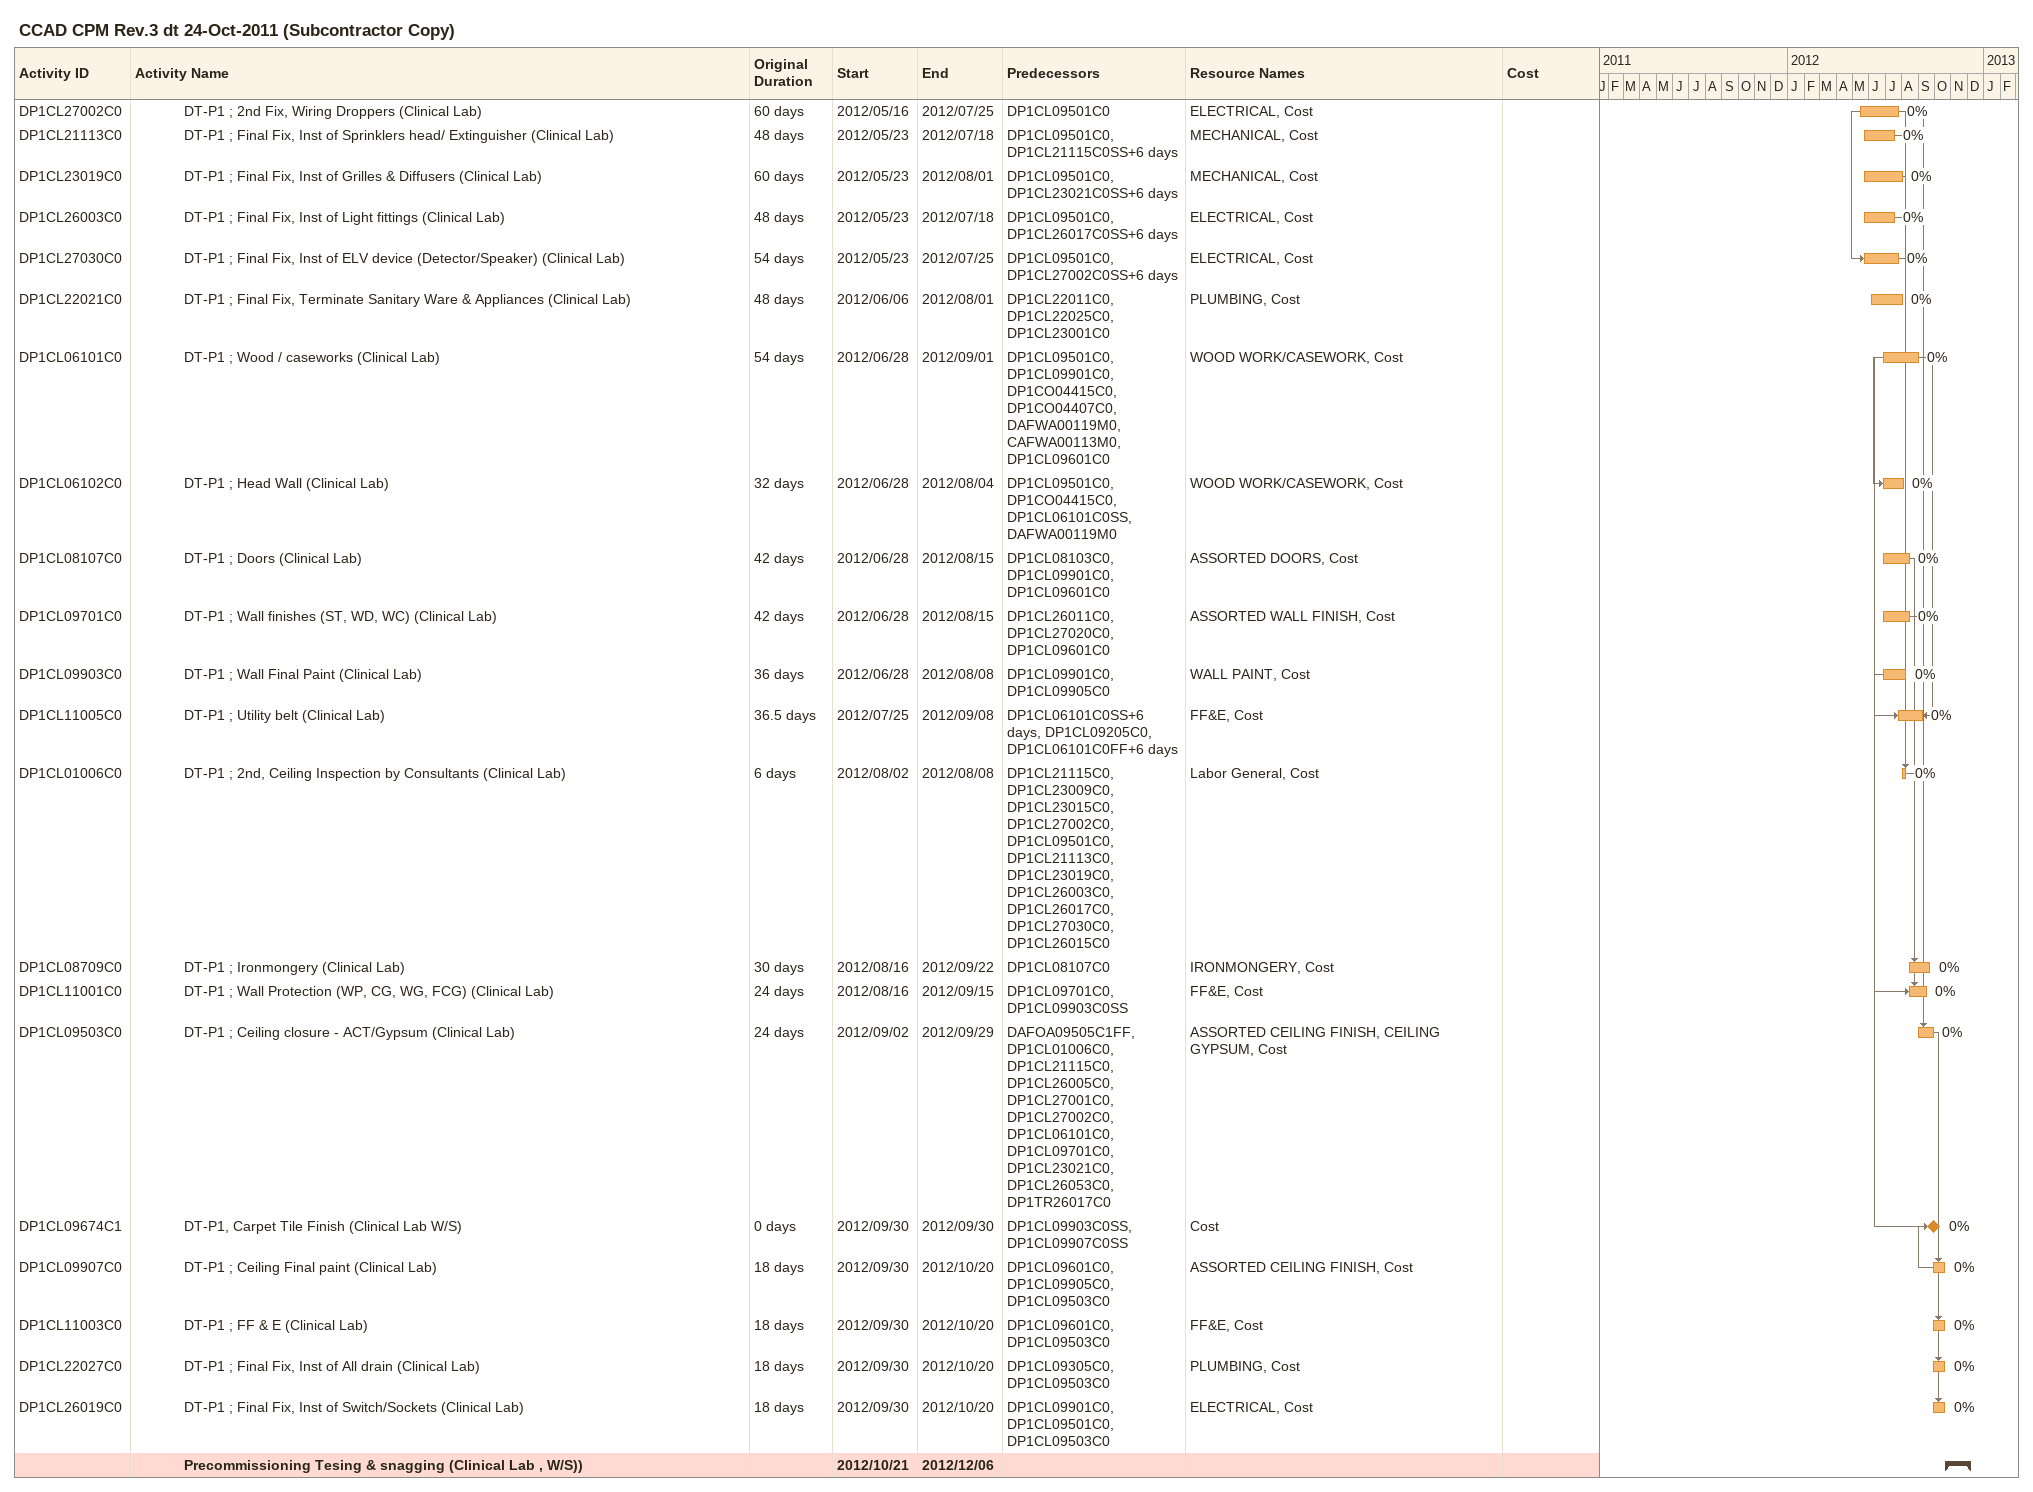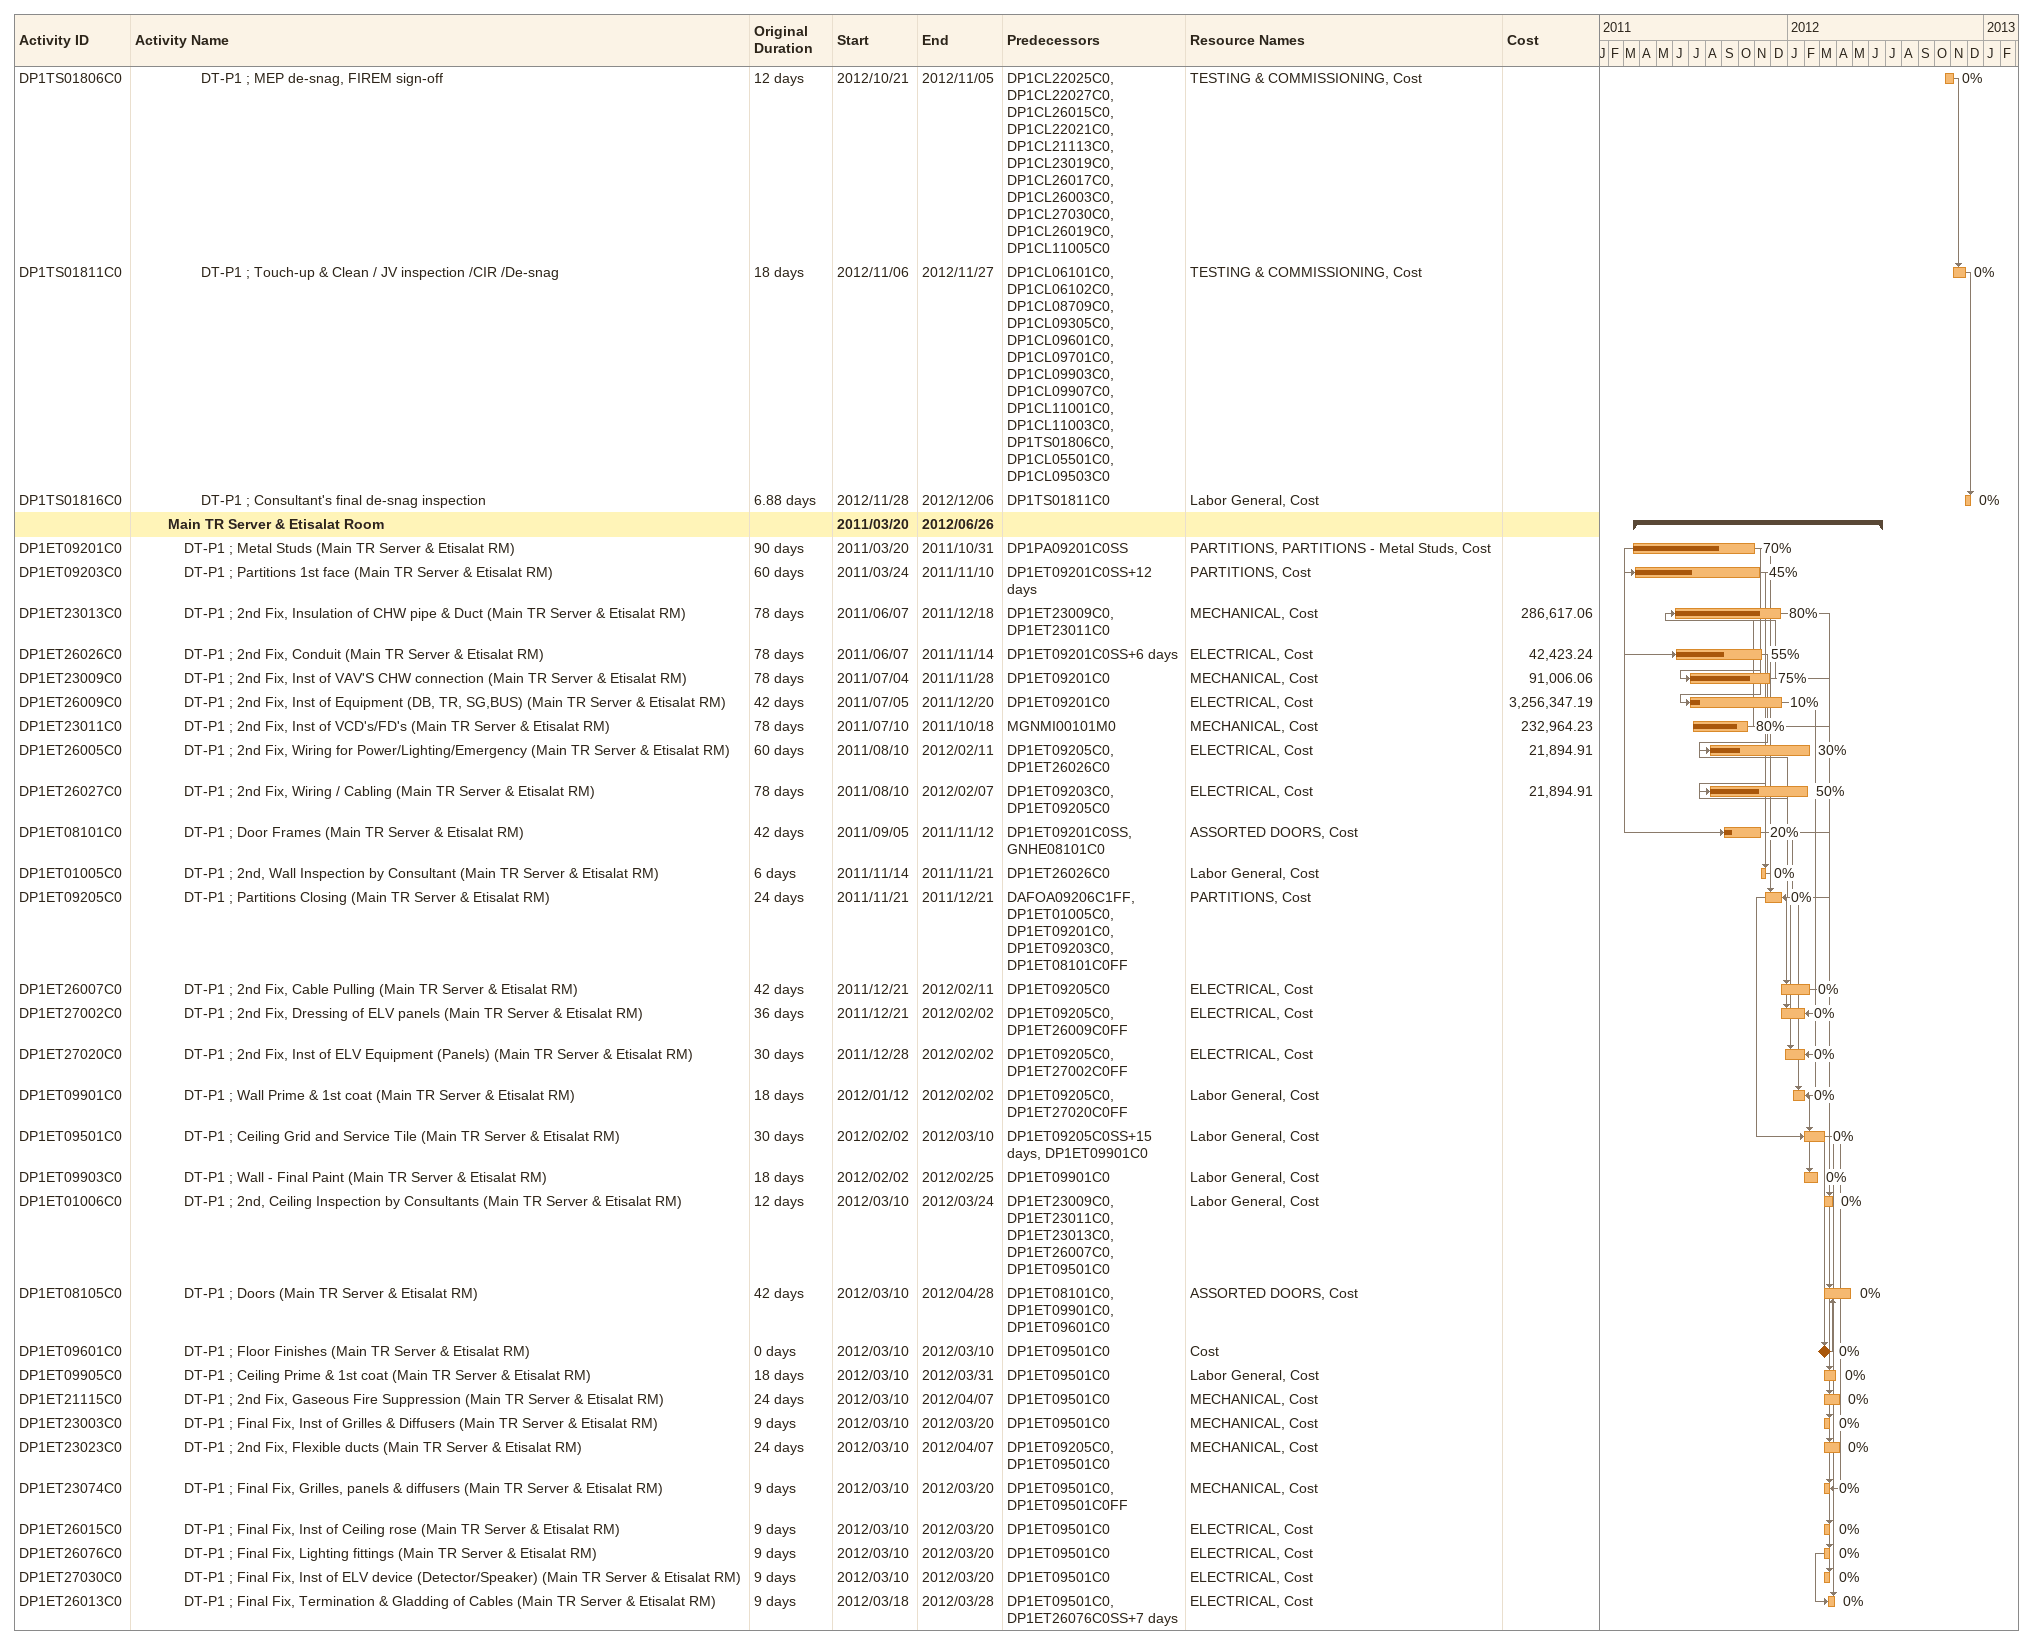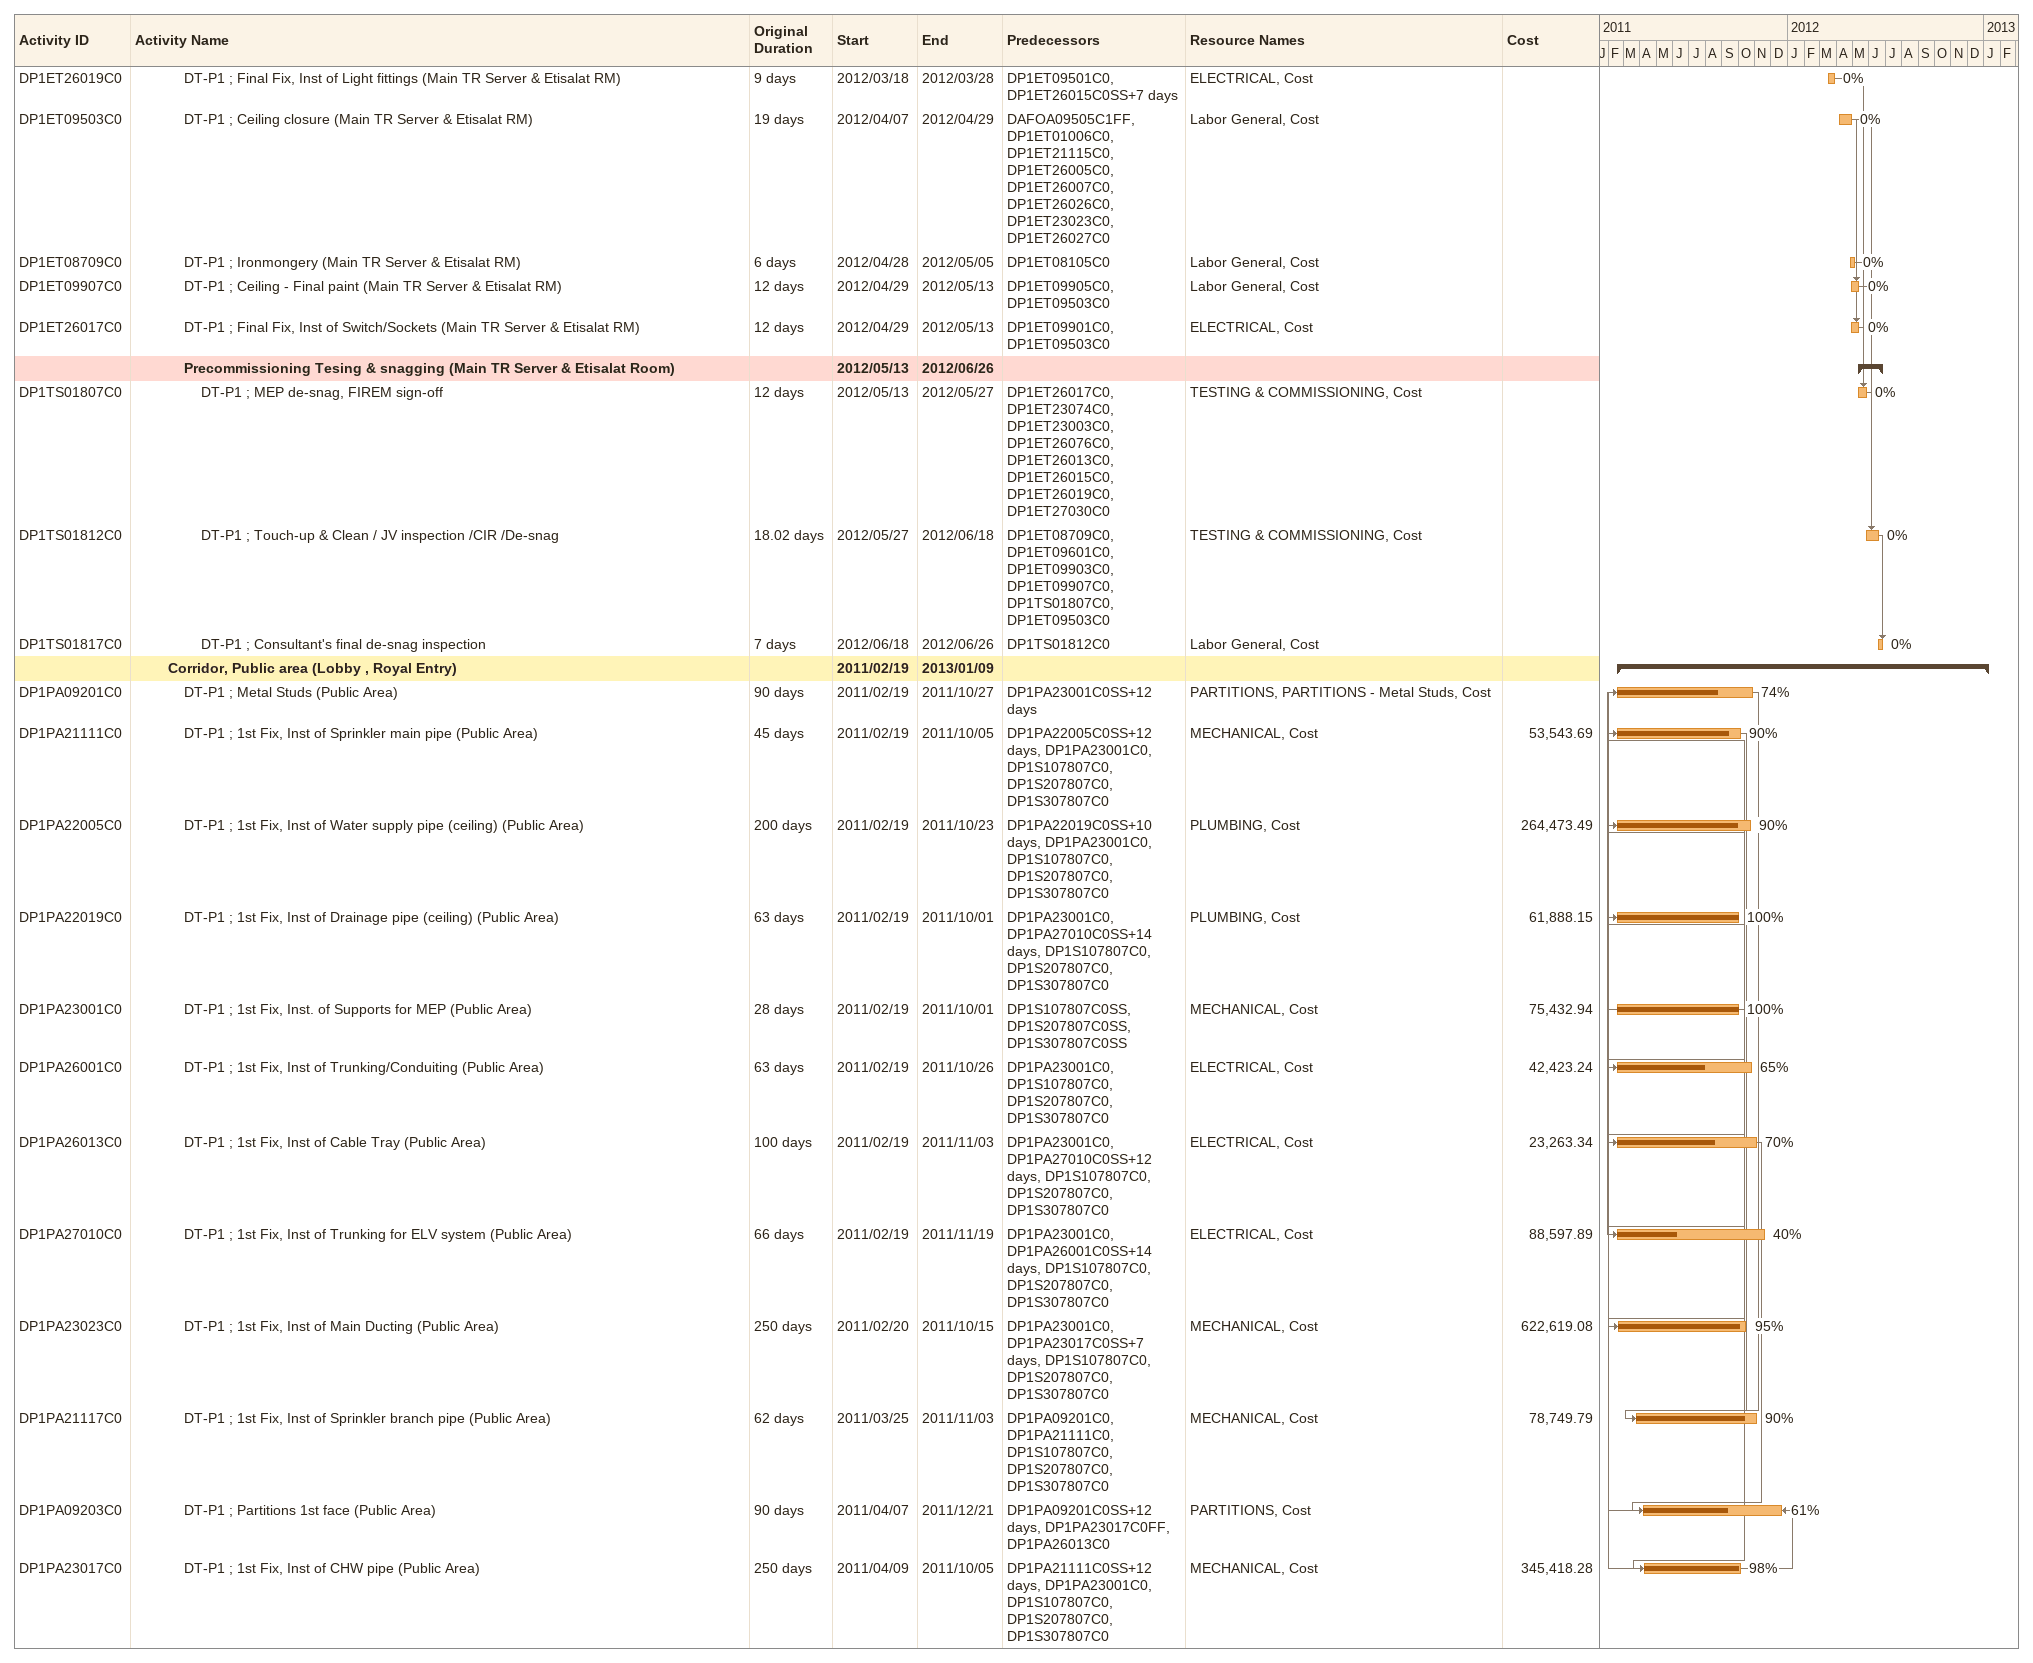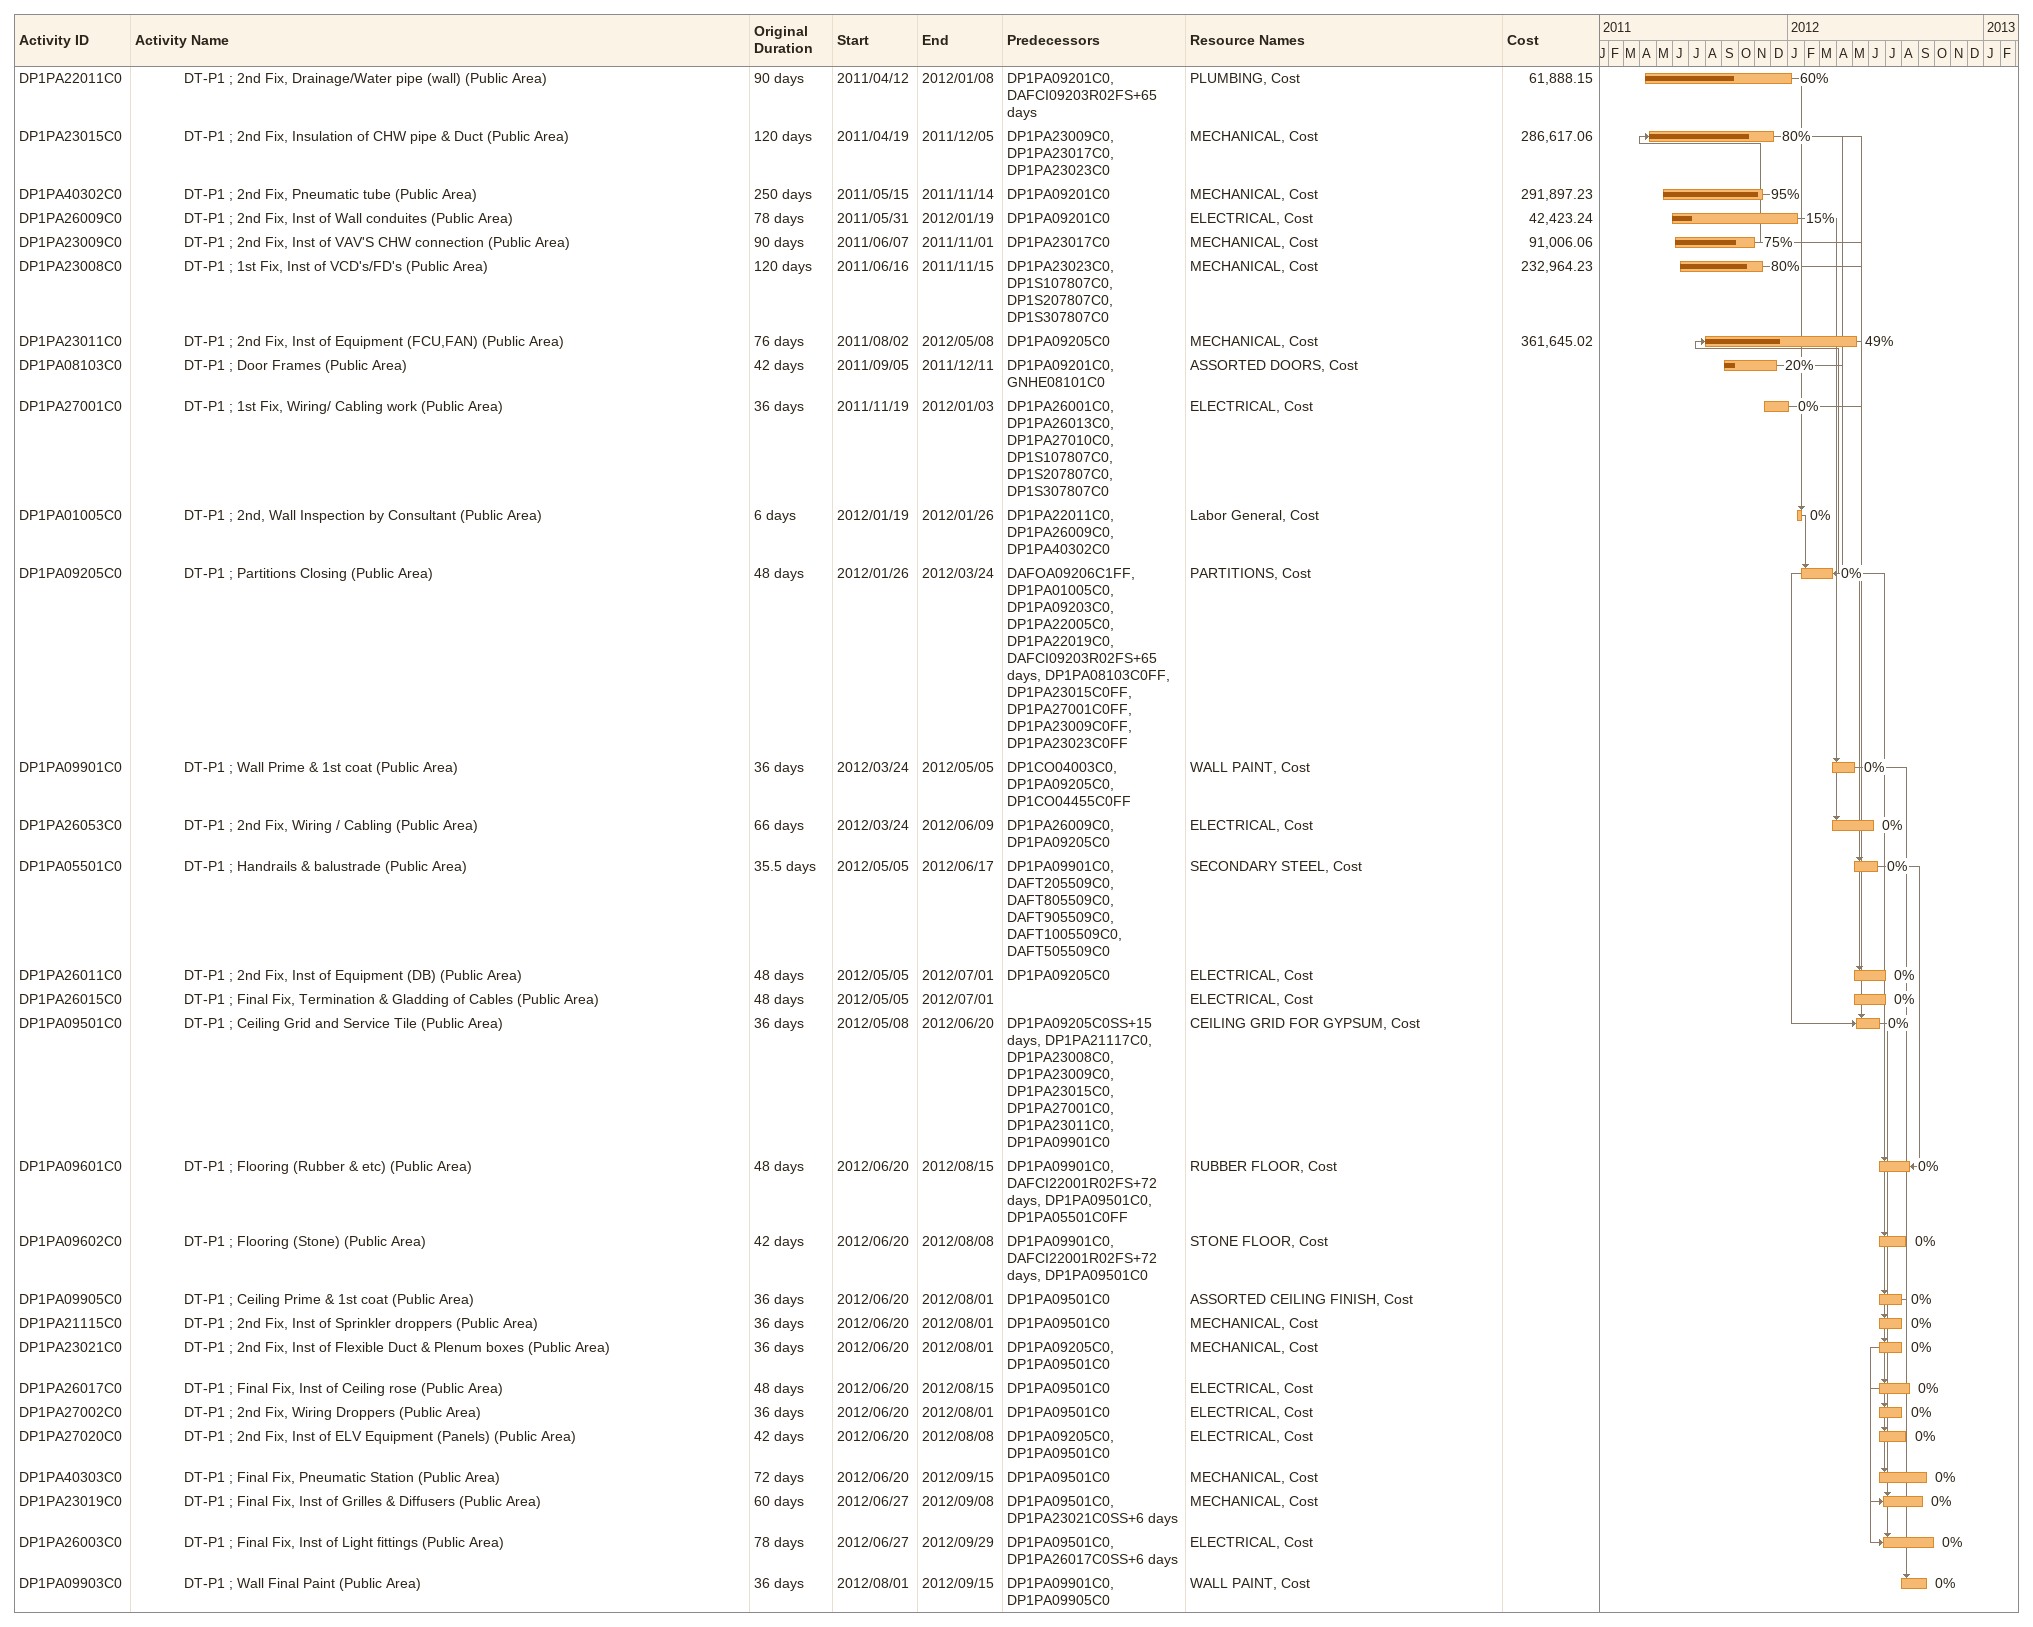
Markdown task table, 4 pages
CCAD CPM Rev.3 dt 24-Oct-2011 (Subcontractor Copy)

| ID | Level | Task | Original duration | Start | Finish | Predecessors | Resources | % complete | Cost |
|---|---|---|---|---|---|---|---|---|---|
| DP1CL27002C0 | 4 | DT-P1 ; 2nd Fix, Wiring Droppers (Clinical Lab) | 60d | 2012-05-16 | 2012-07-25 | DP1CL09501C0 | ELECTRICAL, Cost | 0 |  |
| DP1CL21113C0 | 4 | DT-P1 ; Final Fix, Inst of Sprinklers head/ Extinguisher (Clinical Lab) | 48d | 2012-05-23 | 2012-07-18 | DP1CL09501C0, DP1CL21115C0SS+6d | MECHANICAL, Cost | 0 |  |
| DP1CL23019C0 | 4 | DT-P1 ; Final Fix, Inst of Grilles & Diffusers (Clinical Lab) | 60d | 2012-05-23 | 2012-08-01 | DP1CL09501C0, DP1CL23021C0SS+6d | MECHANICAL, Cost | 0 |  |
| DP1CL26003C0 | 4 | DT-P1 ; Final Fix, Inst of Light fittings (Clinical Lab) | 48d | 2012-05-23 | 2012-07-18 | DP1CL09501C0, DP1CL26017C0SS+6d | ELECTRICAL, Cost | 0 |  |
| DP1CL27030C0 | 4 | DT-P1 ; Final Fix, Inst of ELV device (Detector/Speaker) (Clinical Lab) | 54d | 2012-05-23 | 2012-07-25 | DP1CL09501C0, DP1CL27002C0SS+6d | ELECTRICAL, Cost | 0 |  |
| DP1CL22021C0 | 4 | DT-P1 ; Final Fix, Terminate Sanitary Ware & Appliances (Clinical Lab) | 48d | 2012-06-06 | 2012-08-01 | DP1CL22011C0, DP1CL22025C0, DP1CL23001C0 | PLUMBING, Cost | 0 |  |
| DP1CL06101C0 | 4 | DT-P1 ; Wood / caseworks (Clinical Lab) | 54d | 2012-06-28 | 2012-09-01 | DP1CL09501C0, DP1CL09901C0, DP1CO04415C0, DP1CO04407C0, DAFWA00119M0, CAFWA00113M0, DP1CL09601C0 | WOOD WORK/CASEWORK, Cost | 0 |  |
| DP1CL06102C0 | 4 | DT-P1 ; Head Wall (Clinical Lab) | 32d | 2012-06-28 | 2012-08-04 | DP1CL09501C0, DP1CO04415C0, DP1CL06101C0SS, DAFWA00119M0 | WOOD WORK/CASEWORK, Cost | 0 |  |
| DP1CL08107C0 | 4 | DT-P1 ; Doors (Clinical Lab) | 42d | 2012-06-28 | 2012-08-15 | DP1CL08103C0, DP1CL09901C0, DP1CL09601C0 | ASSORTED DOORS, Cost | 0 |  |
| DP1CL09701C0 | 4 | DT-P1 ; Wall finishes (ST, WD, WC) (Clinical Lab) | 42d | 2012-06-28 | 2012-08-15 | DP1CL26011C0, DP1CL27020C0, DP1CL09601C0 | ASSORTED WALL FINISH, Cost | 0 |  |
| DP1CL09903C0 | 4 | DT-P1 ; Wall Final Paint (Clinical Lab) | 36d | 2012-06-28 | 2012-08-08 | DP1CL09901C0, DP1CL09905C0 | WALL PAINT, Cost | 0 |  |
| DP1CL11005C0 | 4 | DT-P1 ; Utility belt (Clinical Lab) | 36.5d | 2012-07-25 | 2012-09-08 | DP1CL06101C0SS+6d, DP1CL09205C0, DP1CL06101C0FF+6d | FF&E, Cost | 0 |  |
| DP1CL01006C0 | 4 | DT-P1 ; 2nd, Ceiling Inspection by Consultants (Clinical Lab) | 6d | 2012-08-02 | 2012-08-08 | DP1CL21115C0, DP1CL23009C0, DP1CL23015C0, DP1CL27002C0, DP1CL09501C0, DP1CL21113C0, DP1CL23019C0, DP1CL26003C0, DP1CL26017C0, DP1CL27030C0, DP1CL26015C0 | Labor General, Cost | 0 |  |
| DP1CL08709C0 | 4 | DT-P1 ; Ironmongery (Clinical Lab) | 30d | 2012-08-16 | 2012-09-22 | DP1CL08107C0 | IRONMONGERY, Cost | 0 |  |
| DP1CL11001C0 | 4 | DT-P1 ; Wall Protection (WP, CG, WG, FCG) (Clinical Lab) | 24d | 2012-08-16 | 2012-09-15 | DP1CL09701C0, DP1CL09903C0SS | FF&E, Cost | 0 |  |
| DP1CL09503C0 | 4 | DT-P1 ; Ceiling closure - ACT/Gypsum (Clinical Lab) | 24d | 2012-09-02 | 2012-09-29 | DAFOA09505C1FF, DP1CL01006C0, DP1CL21115C0, DP1CL26005C0, DP1CL27001C0, DP1CL27002C0, DP1CL06101C0, DP1CL09701C0, DP1CL23021C0, DP1CL26053C0, DP1TR26017C0 | ASSORTED CEILING FINISH, CEILING GYPSUM, Cost | 0 |  |
| DP1CL09674C1 | 4 | DT-P1, Carpet Tile Finish (Clinical Lab W/S) | 0d | 2012-09-30 | 2012-09-30 | DP1CL09903C0SS, DP1CL09907C0SS | Cost | 0 |  |
| DP1CL09907C0 | 4 | DT-P1 ; Ceiling Final paint (Clinical Lab) | 18d | 2012-09-30 | 2012-10-20 | DP1CL09601C0, DP1CL09905C0, DP1CL09503C0 | ASSORTED CEILING FINISH, Cost | 0 |  |
| DP1CL11003C0 | 4 | DT-P1 ; FF & E (Clinical Lab) | 18d | 2012-09-30 | 2012-10-20 | DP1CL09601C0, DP1CL09503C0 | FF&E, Cost | 0 |  |
| DP1CL22027C0 | 4 | DT-P1 ; Final Fix, Inst of All drain (Clinical Lab) | 18d | 2012-09-30 | 2012-10-20 | DP1CL09305C0, DP1CL09503C0 | PLUMBING, Cost | 0 |  |
| DP1CL26019C0 | 4 | DT-P1 ; Final Fix, Inst of Switch/Sockets (Clinical Lab) | 18d | 2012-09-30 | 2012-10-20 | DP1CL09901C0, DP1CL09501C0, DP1CL09503C0 | ELECTRICAL, Cost | 0 |  |
|  | 4 | **Precommissioning Tesing & snagging (Clinical Lab , W/S))** |  | 2012-10-21 | 2012-12-06 |  |  |  |  |
| DP1TS01806C0 | 5 | DT-P1 ; MEP de-snag, FIREM sign-off | 12d | 2012-10-21 | 2012-11-05 | DP1CL22025C0, DP1CL22027C0, DP1CL26015C0, DP1CL22021C0, DP1CL21113C0, DP1CL23019C0, DP1CL26017C0, DP1CL26003C0, DP1CL27030C0, DP1CL26019C0, DP1CL11005C0 | TESTING & COMMISSIONING, Cost | 0 |  |
| DP1TS01811C0 | 5 | DT-P1 ; Touch-up & Clean / JV inspection /CIR /De-snag | 18d | 2012-11-06 | 2012-11-27 | DP1CL06101C0, DP1CL06102C0, DP1CL08709C0, DP1CL09305C0, DP1CL09601C0, DP1CL09701C0, DP1CL09903C0, DP1CL09907C0, DP1CL11001C0, DP1CL11003C0, DP1TS01806C0, DP1CL05501C0, DP1CL09503C0 | TESTING & COMMISSIONING, Cost | 0 |  |
| DP1TS01816C0 | 5 | DT-P1 ; Consultant's final de-snag inspection | 6.88d | 2012-11-28 | 2012-12-06 | DP1TS01811C0 | Labor General, Cost | 0 |  |
|  | 3 | **Main TR Server & Etisalat Room** |  | 2011-03-20 | 2012-06-26 |  |  |  |  |
| DP1ET09201C0 | 4 | DT-P1 ; Metal Studs (Main TR Server & Etisalat RM) | 90d | 2011-03-20 | 2011-10-31 | DP1PA09201C0SS | PARTITIONS, PARTITIONS - Metal Studs, Cost | 70 |  |
| DP1ET09203C0 | 4 | DT-P1 ; Partitions 1st face (Main TR Server & Etisalat RM) | 60d | 2011-03-24 | 2011-11-10 | DP1ET09201C0SS+12d | PARTITIONS, Cost | 45 |  |
| DP1ET23013C0 | 4 | DT-P1 ; 2nd Fix, Insulation of CHW pipe & Duct (Main TR Server & Etisalat RM) | 78d | 2011-06-07 | 2011-12-18 | DP1ET23009C0, DP1ET23011C0 | MECHANICAL, Cost | 80 | 286617.06 |
| DP1ET26026C0 | 4 | DT-P1 ; 2nd Fix, Conduit (Main TR Server & Etisalat RM) | 78d | 2011-06-07 | 2011-11-14 | DP1ET09201C0SS+6d | ELECTRICAL, Cost | 55 | 42423.24 |
| DP1ET23009C0 | 4 | DT-P1 ; 2nd Fix, Inst of VAV'S CHW connection (Main TR Server & Etisalat RM) | 78d | 2011-07-04 | 2011-11-28 | DP1ET09201C0 | MECHANICAL, Cost | 75 | 91006.06 |
| DP1ET26009C0 | 4 | DT-P1 ; 2nd Fix, Inst of Equipment (DB, TR, SG,BUS) (Main TR Server & Etisalat RM) | 42d | 2011-07-05 | 2011-12-20 | DP1ET09201C0 | ELECTRICAL, Cost | 10 | 3256347.19 |
| DP1ET23011C0 | 4 | DT-P1 ; 2nd Fix, Inst of VCD's/FD's (Main TR Server & Etisalat RM) | 78d | 2011-07-10 | 2011-10-18 | MGNMI00101M0 | MECHANICAL, Cost | 80 | 232964.23 |
| DP1ET26005C0 | 4 | DT-P1 ; 2nd Fix, Wiring for Power/Lighting/Emergency (Main TR Server & Etisalat RM) | 60d | 2011-08-10 | 2012-02-11 | DP1ET09205C0, DP1ET26026C0 | ELECTRICAL, Cost | 30 | 21894.91 |
| DP1ET26027C0 | 4 | DT-P1 ; 2nd Fix, Wiring / Cabling (Main TR Server & Etisalat RM) | 78d | 2011-08-10 | 2012-02-07 | DP1ET09203C0, DP1ET09205C0 | ELECTRICAL, Cost | 50 | 21894.91 |
| DP1ET08101C0 | 4 | DT-P1 ; Door Frames (Main TR Server & Etisalat RM) | 42d | 2011-09-05 | 2011-11-12 | DP1ET09201C0SS, GNHE08101C0 | ASSORTED DOORS, Cost | 20 |  |
| DP1ET01005C0 | 4 | DT-P1 ; 2nd, Wall Inspection by Consultant (Main TR Server & Etisalat RM) | 6d | 2011-11-14 | 2011-11-21 | DP1ET26026C0 | Labor General, Cost | 0 |  |
| DP1ET09205C0 | 4 | DT-P1 ; Partitions Closing (Main TR Server & Etisalat RM) | 24d | 2011-11-21 | 2011-12-21 | DAFOA09206C1FF, DP1ET01005C0, DP1ET09201C0, DP1ET09203C0, DP1ET08101C0FF | PARTITIONS, Cost | 0 |  |
| DP1ET26007C0 | 4 | DT-P1 ; 2nd Fix, Cable Pulling (Main TR Server & Etisalat RM) | 42d | 2011-12-21 | 2012-02-11 | DP1ET09205C0 | ELECTRICAL, Cost | 0 |  |
| DP1ET27002C0 | 4 | DT-P1 ; 2nd Fix, Dressing of ELV panels (Main TR Server & Etisalat RM) | 36d | 2011-12-21 | 2012-02-02 | DP1ET09205C0, DP1ET26009C0FF | ELECTRICAL, Cost | 0 |  |
| DP1ET27020C0 | 4 | DT-P1 ; 2nd Fix, Inst of ELV Equipment (Panels) (Main TR Server & Etisalat RM) | 30d | 2011-12-28 | 2012-02-02 | DP1ET09205C0, DP1ET27002C0FF | ELECTRICAL, Cost | 0 |  |
| DP1ET09901C0 | 4 | DT-P1 ; Wall Prime & 1st coat (Main TR Server & Etisalat RM) | 18d | 2012-01-12 | 2012-02-02 | DP1ET09205C0, DP1ET27020C0FF | Labor General, Cost | 0 |  |
| DP1ET09501C0 | 4 | DT-P1 ; Ceiling Grid and Service Tile (Main TR Server & Etisalat RM) | 30d | 2012-02-02 | 2012-03-10 | DP1ET09205C0SS+15d, DP1ET09901C0 | Labor General, Cost | 0 |  |
| DP1ET09903C0 | 4 | DT-P1 ; Wall - Final Paint (Main TR Server & Etisalat RM) | 18d | 2012-02-02 | 2012-02-25 | DP1ET09901C0 | Labor General, Cost | 0 |  |
| DP1ET01006C0 | 4 | DT-P1 ; 2nd, Ceiling Inspection by Consultants (Main TR Server & Etisalat RM) | 12d | 2012-03-10 | 2012-03-24 | DP1ET23009C0, DP1ET23011C0, DP1ET23013C0, DP1ET26007C0, DP1ET09501C0 | Labor General, Cost | 0 |  |
| DP1ET08105C0 | 4 | DT-P1 ; Doors (Main TR Server & Etisalat RM) | 42d | 2012-03-10 | 2012-04-28 | DP1ET08101C0, DP1ET09901C0, DP1ET09601C0 | ASSORTED DOORS, Cost | 0 |  |
| DP1ET09601C0 | 4 | DT-P1 ; Floor Finishes (Main TR Server & Etisalat RM) | 0d | 2012-03-10 | 2012-03-10 | DP1ET09501C0 | Cost | 0 |  |
| DP1ET09905C0 | 4 | DT-P1 ; Ceiling Prime & 1st coat (Main TR Server & Etisalat RM) | 18d | 2012-03-10 | 2012-03-31 | DP1ET09501C0 | Labor General, Cost | 0 |  |
| DP1ET21115C0 | 4 | DT-P1 ; 2nd Fix, Gaseous Fire Suppression (Main TR Server & Etisalat RM) | 24d | 2012-03-10 | 2012-04-07 | DP1ET09501C0 | MECHANICAL, Cost | 0 |  |
| DP1ET23003C0 | 4 | DT-P1 ; Final Fix, Inst of Grilles & Diffusers (Main TR Server & Etisalat RM) | 9d | 2012-03-10 | 2012-03-20 | DP1ET09501C0 | MECHANICAL, Cost | 0 |  |
| DP1ET23023C0 | 4 | DT-P1 ; 2nd Fix, Flexible ducts (Main TR Server & Etisalat RM) | 24d | 2012-03-10 | 2012-04-07 | DP1ET09205C0, DP1ET09501C0 | MECHANICAL, Cost | 0 |  |
| DP1ET23074C0 | 4 | DT-P1 ; Final Fix, Grilles, panels & diffusers (Main TR Server & Etisalat RM) | 9d | 2012-03-10 | 2012-03-20 | DP1ET09501C0, DP1ET09501C0FF | MECHANICAL, Cost | 0 |  |
| DP1ET26015C0 | 4 | DT-P1 ; Final Fix, Inst of Ceiling rose (Main TR Server & Etisalat RM) | 9d | 2012-03-10 | 2012-03-20 | DP1ET09501C0 | ELECTRICAL, Cost | 0 |  |
| DP1ET26076C0 | 4 | DT-P1 ; Final Fix, Lighting fittings (Main TR Server & Etisalat RM) | 9d | 2012-03-10 | 2012-03-20 | DP1ET09501C0 | ELECTRICAL, Cost | 0 |  |
| DP1ET27030C0 | 4 | DT-P1 ; Final Fix, Inst of ELV device (Detector/Speaker) (Main TR Server & Etisalat RM) | 9d | 2012-03-10 | 2012-03-20 | DP1ET09501C0 | ELECTRICAL, Cost | 0 |  |
| DP1ET26013C0 | 4 | DT-P1 ; Final Fix, Termination & Gladding of Cables (Main TR Server & Etisalat RM) | 9d | 2012-03-18 | 2012-03-28 | DP1ET09501C0, DP1ET26076C0SS+7d | ELECTRICAL, Cost | 0 |  |
| DP1ET26019C0 | 4 | DT-P1 ; Final Fix, Inst of Light fittings (Main TR Server & Etisalat RM) | 9d | 2012-03-18 | 2012-03-28 | DP1ET09501C0, DP1ET26015C0SS+7d | ELECTRICAL, Cost | 0 |  |
| DP1ET09503C0 | 4 | DT-P1 ; Ceiling closure (Main TR Server & Etisalat RM) | 19d | 2012-04-07 | 2012-04-29 | DAFOA09505C1FF, DP1ET01006C0, DP1ET21115C0, DP1ET26005C0, DP1ET26007C0, DP1ET26026C0, DP1ET23023C0, DP1ET26027C0 | Labor General, Cost | 0 |  |
| DP1ET08709C0 | 4 | DT-P1 ; Ironmongery (Main TR Server & Etisalat RM) | 6d | 2012-04-28 | 2012-05-05 | DP1ET08105C0 | Labor General, Cost | 0 |  |
| DP1ET09907C0 | 4 | DT-P1 ; Ceiling - Final paint (Main TR Server & Etisalat RM) | 12d | 2012-04-29 | 2012-05-13 | DP1ET09905C0, DP1ET09503C0 | Labor General, Cost | 0 |  |
| DP1ET26017C0 | 4 | DT-P1 ; Final Fix, Inst of Switch/Sockets (Main TR Server & Etisalat RM) | 12d | 2012-04-29 | 2012-05-13 | DP1ET09901C0, DP1ET09503C0 | ELECTRICAL, Cost | 0 |  |
|  | 4 | **Precommissioning Tesing & snagging (Main TR Server & Etisalat Room)** |  | 2012-05-13 | 2012-06-26 |  |  |  |  |
| DP1TS01807C0 | 5 | DT-P1 ; MEP de-snag, FIREM sign-off | 12d | 2012-05-13 | 2012-05-27 | DP1ET26017C0, DP1ET23074C0, DP1ET23003C0, DP1ET26076C0, DP1ET26013C0, DP1ET26015C0, DP1ET26019C0, DP1ET27030C0 | TESTING & COMMISSIONING, Cost | 0 |  |
| DP1TS01812C0 | 5 | DT-P1 ; Touch-up & Clean / JV inspection /CIR /De-snag | 18.02d | 2012-05-27 | 2012-06-18 | DP1ET08709C0, DP1ET09601C0, DP1ET09903C0, DP1ET09907C0, DP1TS01807C0, DP1ET09503C0 | TESTING & COMMISSIONING, Cost | 0 |  |
| DP1TS01817C0 | 5 | DT-P1 ; Consultant's final de-snag inspection | 7d | 2012-06-18 | 2012-06-26 | DP1TS01812C0 | Labor General, Cost | 0 |  |
|  | 3 | **Corridor, Public area (Lobby , Royal Entry)** |  | 2011-02-19 | 2013-01-09 |  |  |  |  |
| DP1PA09201C0 | 4 | DT-P1 ; Metal Studs (Public Area) | 90d | 2011-02-19 | 2011-10-27 | DP1PA23001C0SS+12d | PARTITIONS, PARTITIONS - Metal Studs, Cost | 74 |  |
| DP1PA21111C0 | 4 | DT-P1 ; 1st Fix, Inst of Sprinkler main pipe (Public Area) | 45d | 2011-02-19 | 2011-10-05 | DP1PA22005C0SS+12d, DP1PA23001C0, DP1S107807C0, DP1S207807C0, DP1S307807C0 | MECHANICAL, Cost | 90 | 53543.69 |
| DP1PA22005C0 | 4 | DT-P1 ; 1st Fix, Inst of Water supply pipe (ceiling) (Public Area) | 200d | 2011-02-19 | 2011-10-23 | DP1PA22019C0SS+10d, DP1PA23001C0, DP1S107807C0, DP1S207807C0, DP1S307807C0 | PLUMBING, Cost | 90 | 264473.49 |
| DP1PA22019C0 | 4 | DT-P1 ; 1st Fix, Inst of Drainage pipe (ceiling) (Public Area) | 63d | 2011-02-19 | 2011-10-01 | DP1PA23001C0, DP1PA27010C0SS+14d, DP1S107807C0, DP1S207807C0, DP1S307807C0 | PLUMBING, Cost | 100 | 61888.15 |
| DP1PA23001C0 | 4 | DT-P1 ; 1st Fix, Inst. of Supports for MEP (Public Area) | 28d | 2011-02-19 | 2011-10-01 | DP1S107807C0SS, DP1S207807C0SS, DP1S307807C0SS | MECHANICAL, Cost | 100 | 75432.94 |
| DP1PA26001C0 | 4 | DT-P1 ; 1st Fix, Inst of Trunking/Conduiting (Public Area) | 63d | 2011-02-19 | 2011-10-26 | DP1PA23001C0, DP1S107807C0, DP1S207807C0, DP1S307807C0 | ELECTRICAL, Cost | 65 | 42423.24 |
| DP1PA26013C0 | 4 | DT-P1 ; 1st Fix, Inst of Cable Tray (Public Area) | 100d | 2011-02-19 | 2011-11-03 | DP1PA23001C0, DP1PA27010C0SS+12d, DP1S107807C0, DP1S207807C0, DP1S307807C0 | ELECTRICAL, Cost | 70 | 23263.34 |
| DP1PA27010C0 | 4 | DT-P1 ; 1st Fix, Inst of Trunking for ELV system (Public Area) | 66d | 2011-02-19 | 2011-11-19 | DP1PA23001C0, DP1PA26001C0SS+14d, DP1S107807C0, DP1S207807C0, DP1S307807C0 | ELECTRICAL, Cost | 40 | 88597.89 |
| DP1PA23023C0 | 4 | DT-P1 ; 1st Fix, Inst of Main Ducting (Public Area) | 250d | 2011-02-20 | 2011-10-15 | DP1PA23001C0, DP1PA23017C0SS+7d, DP1S107807C0, DP1S207807C0, DP1S307807C0 | MECHANICAL, Cost | 95 | 622619.08 |
| DP1PA21117C0 | 4 | DT-P1 ; 1st Fix, Inst of Sprinkler branch pipe (Public Area) | 62d | 2011-03-25 | 2011-11-03 | DP1PA09201C0, DP1PA21111C0, DP1S107807C0, DP1S207807C0, DP1S307807C0 | MECHANICAL, Cost | 90 | 78749.79 |
| DP1PA09203C0 | 4 | DT-P1 ; Partitions 1st face (Public Area) | 90d | 2011-04-07 | 2011-12-21 | DP1PA09201C0SS+12d, DP1PA23017C0FF, DP1PA26013C0 | PARTITIONS, Cost | 61 |  |
| DP1PA23017C0 | 4 | DT-P1 ; 1st Fix, Inst of CHW pipe (Public Area) | 250d | 2011-04-09 | 2011-10-05 | DP1PA21111C0SS+12d, DP1PA23001C0, DP1S107807C0, DP1S207807C0, DP1S307807C0 | MECHANICAL, Cost | 98 | 345418.28 |
| DP1PA22011C0 | 4 | DT-P1 ; 2nd Fix, Drainage/Water pipe (wall) (Public Area) | 90d | 2011-04-12 | 2012-01-08 | DP1PA09201C0, DAFCI09203R02FS+65d | PLUMBING, Cost | 60 | 61888.15 |
| DP1PA23015C0 | 4 | DT-P1 ; 2nd Fix, Insulation of CHW pipe & Duct (Public Area) | 120d | 2011-04-19 | 2011-12-05 | DP1PA23009C0, DP1PA23017C0, DP1PA23023C0 | MECHANICAL, Cost | 80 | 286617.06 |
| DP1PA40302C0 | 4 | DT-P1 ; 2nd Fix, Pneumatic tube (Public Area) | 250d | 2011-05-15 | 2011-11-14 | DP1PA09201C0 | MECHANICAL, Cost | 95 | 291897.23 |
| DP1PA26009C0 | 4 | DT-P1 ; 2nd Fix, Inst of Wall conduites (Public Area) | 78d | 2011-05-31 | 2012-01-19 | DP1PA09201C0 | ELECTRICAL, Cost | 15 | 42423.24 |
| DP1PA23009C0 | 4 | DT-P1 ; 2nd Fix, Inst of VAV'S CHW connection (Public Area) | 90d | 2011-06-07 | 2011-11-01 | DP1PA23017C0 | MECHANICAL, Cost | 75 | 91006.06 |
| DP1PA23008C0 | 4 | DT-P1 ; 1st Fix, Inst of VCD's/FD's (Public Area) | 120d | 2011-06-16 | 2011-11-15 | DP1PA23023C0, DP1S107807C0, DP1S207807C0, DP1S307807C0 | MECHANICAL, Cost | 80 | 232964.23 |
| DP1PA23011C0 | 4 | DT-P1 ; 2nd Fix, Inst of Equipment (FCU,FAN) (Public Area) | 76d | 2011-08-02 | 2012-05-08 | DP1PA09205C0 | MECHANICAL, Cost | 49 | 361645.02 |
| DP1PA08103C0 | 4 | DT-P1 ; Door Frames (Public Area) | 42d | 2011-09-05 | 2011-12-11 | DP1PA09201C0, GNHE08101C0 | ASSORTED DOORS, Cost | 20 |  |
| DP1PA27001C0 | 4 | DT-P1 ; 1st Fix, Wiring/ Cabling work (Public Area) | 36d | 2011-11-19 | 2012-01-03 | DP1PA26001C0, DP1PA26013C0, DP1PA27010C0, DP1S107807C0, DP1S207807C0, DP1S307807C0 | ELECTRICAL, Cost | 0 |  |
| DP1PA01005C0 | 4 | DT-P1 ; 2nd, Wall Inspection by Consultant (Public Area) | 6d | 2012-01-19 | 2012-01-26 | DP1PA22011C0, DP1PA26009C0, DP1PA40302C0 | Labor General, Cost | 0 |  |
| DP1PA09205C0 | 4 | DT-P1 ; Partitions Closing (Public Area) | 48d | 2012-01-26 | 2012-03-24 | DAFOA09206C1FF, DP1PA01005C0, DP1PA09203C0, DP1PA22005C0, DP1PA22019C0, DAFCI09203R02FS+65d, DP1PA08103C0FF, DP1PA23015C0FF, DP1PA27001C0FF, DP1PA23009C0FF, DP1PA23023C0FF | PARTITIONS, Cost | 0 |  |
| DP1PA09901C0 | 4 | DT-P1 ; Wall Prime & 1st coat (Public Area) | 36d | 2012-03-24 | 2012-05-05 | DP1CO04003C0, DP1PA09205C0, DP1CO04455C0FF | WALL PAINT, Cost | 0 |  |
| DP1PA26053C0 | 4 | DT-P1 ; 2nd Fix, Wiring / Cabling (Public Area) | 66d | 2012-03-24 | 2012-06-09 | DP1PA26009C0, DP1PA09205C0 | ELECTRICAL, Cost | 0 |  |
| DP1PA05501C0 | 4 | DT-P1 ; Handrails & balustrade (Public Area) | 35.5d | 2012-05-05 | 2012-06-17 | DP1PA09901C0, DAFT205509C0, DAFT805509C0, DAFT905509C0, DAFT1005509C0, DAFT505509C0 | SECONDARY STEEL, Cost | 0 |  |
| DP1PA26011C0 | 4 | DT-P1 ; 2nd Fix, Inst of Equipment (DB) (Public Area) | 48d | 2012-05-05 | 2012-07-01 | DP1PA09205C0 | ELECTRICAL, Cost | 0 |  |
| DP1PA26015C0 | 4 | DT-P1 ; Final Fix, Termination & Gladding of Cables (Public Area) | 48d | 2012-05-05 | 2012-07-01 |  | ELECTRICAL, Cost | 0 |  |
| DP1PA09501C0 | 4 | DT-P1 ; Ceiling Grid and Service Tile (Public Area) | 36d | 2012-05-08 | 2012-06-20 | DP1PA09205C0SS+15d, DP1PA21117C0, DP1PA23008C0, DP1PA23009C0, DP1PA23015C0, DP1PA27001C0, DP1PA23011C0, DP1PA09901C0 | CEILING GRID FOR GYPSUM, Cost | 0 |  |
| DP1PA09601C0 | 4 | DT-P1 ; Flooring (Rubber & etc) (Public Area) | 48d | 2012-06-20 | 2012-08-15 | DP1PA09901C0, DAFCI22001R02FS+72d, DP1PA09501C0, DP1PA05501C0FF | RUBBER FLOOR, Cost | 0 |  |
| DP1PA09602C0 | 4 | DT-P1 ; Flooring (Stone) (Public Area) | 42d | 2012-06-20 | 2012-08-08 | DP1PA09901C0, DAFCI22001R02FS+72d, DP1PA09501C0 | STONE FLOOR, Cost | 0 |  |
| DP1PA09905C0 | 4 | DT-P1 ; Ceiling Prime & 1st coat (Public Area) | 36d | 2012-06-20 | 2012-08-01 | DP1PA09501C0 | ASSORTED CEILING FINISH, Cost | 0 |  |
| DP1PA21115C0 | 4 | DT-P1 ; 2nd Fix, Inst of Sprinkler droppers (Public Area) | 36d | 2012-06-20 | 2012-08-01 | DP1PA09501C0 | MECHANICAL, Cost | 0 |  |
| DP1PA23021C0 | 4 | DT-P1 ; 2nd Fix, Inst of Flexible Duct & Plenum boxes (Public Area) | 36d | 2012-06-20 | 2012-08-01 | DP1PA09205C0, DP1PA09501C0 | MECHANICAL, Cost | 0 |  |
| DP1PA26017C0 | 4 | DT-P1 ; Final Fix, Inst of Ceiling rose (Public Area) | 48d | 2012-06-20 | 2012-08-15 | DP1PA09501C0 | ELECTRICAL, Cost | 0 |  |
| DP1PA27002C0 | 4 | DT-P1 ; 2nd Fix, Wiring Droppers (Public Area) | 36d | 2012-06-20 | 2012-08-01 | DP1PA09501C0 | ELECTRICAL, Cost | 0 |  |
| DP1PA27020C0 | 4 | DT-P1 ; 2nd Fix, Inst of ELV Equipment (Panels) (Public Area) | 42d | 2012-06-20 | 2012-08-08 | DP1PA09205C0, DP1PA09501C0 | ELECTRICAL, Cost | 0 |  |
| DP1PA40303C0 | 4 | DT-P1 ; Final Fix, Pneumatic Station (Public Area) | 72d | 2012-06-20 | 2012-09-15 | DP1PA09501C0 | MECHANICAL, Cost | 0 |  |
| DP1PA23019C0 | 4 | DT-P1 ; Final Fix, Inst of Grilles & Diffusers (Public Area) | 60d | 2012-06-27 | 2012-09-08 | DP1PA09501C0, DP1PA23021C0SS+6d | MECHANICAL, Cost | 0 |  |
| DP1PA26003C0 | 4 | DT-P1 ; Final Fix, Inst of Light fittings (Public Area) | 78d | 2012-06-27 | 2012-09-29 | DP1PA09501C0, DP1PA26017C0SS+6d | ELECTRICAL, Cost | 0 |  |
| DP1PA09903C0 | 4 | DT-P1 ; Wall Final Paint (Public Area) | 36d | 2012-08-01 | 2012-09-15 | DP1PA09901C0, DP1PA09905C0 | WALL PAINT, Cost | 0 |  |
